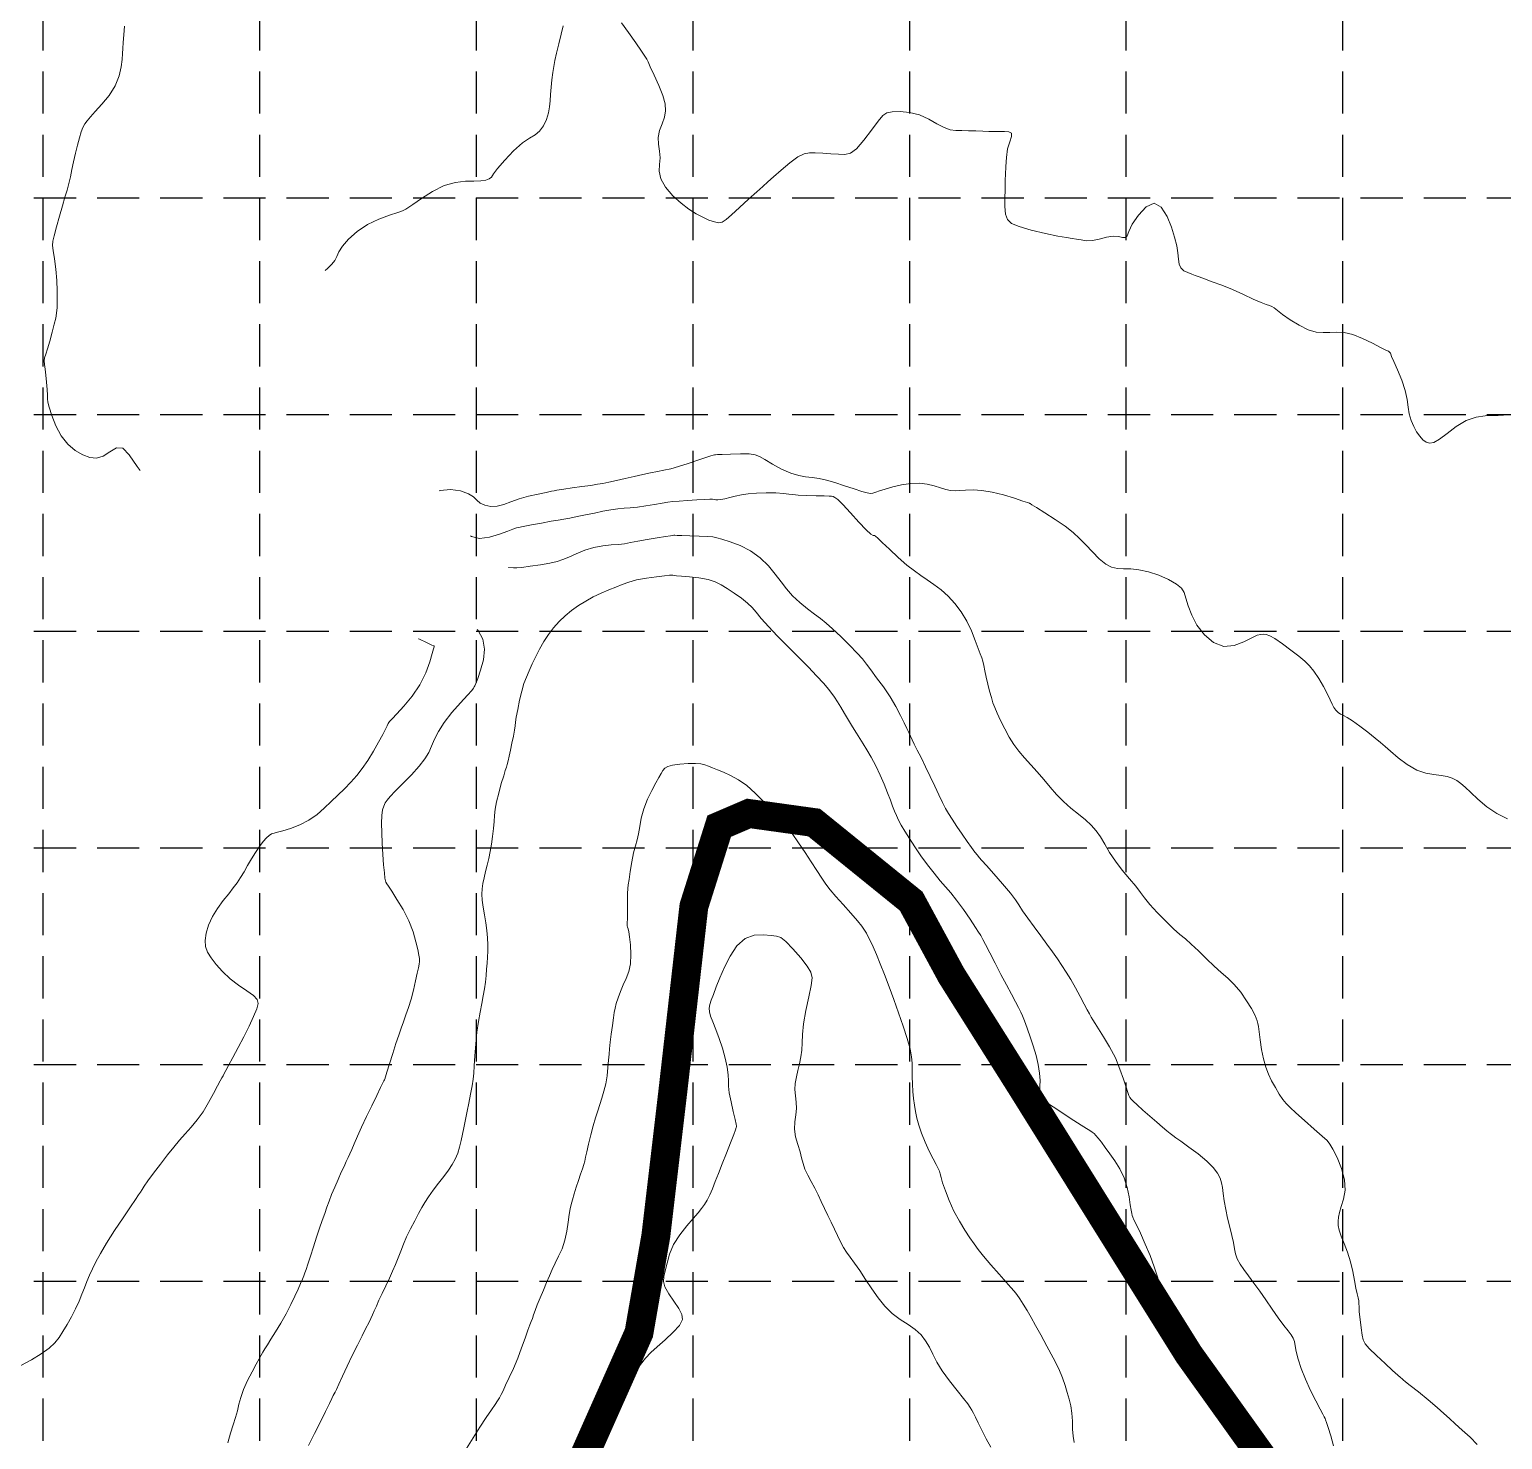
# Model space of a CAD drawing. Header units: inches. Extents: x 45655 to 51424, y 20024 to 23633.
# Drawn here: x 48714 to 49326, y 21763 to 22349 of the extents above; entities that cross this region are included whole.
import ezdxf

# ---------------------------------------------------------------- set-up
doc = ezdxf.new("R2010")
doc.units = ezdxf.units.IN
doc.header["$MEASUREMENT"] = 0
doc.linetypes.add('DASHED2', pattern=[0.375, 0.25, -0.125])
doc.linetypes.add('HIDDEN', pattern=[0.375, 0.25, -0.125])
doc.layers.add('100-Yr Floodplain', color=5, linetype='DASHED2', lineweight=60)
doc.layers.add('CTR', color=43, linetype='Continuous', lineweight=9)
doc.layers.add('FLOOD PLANE', color=120, linetype='Continuous')
doc.layers.add('GRID', color=254, linetype='HIDDEN')

msp = doc.modelspace()

# ---------------------------------------------------------------- linework, layer by layer
at = {"layer": '100-Yr Floodplain', "color": 4, "const_width": 12, "flags": 128}
msp.add_lwpolyline([(50192.23, 20539.76), (50189.91, 20570.65), (50172.63, 20620.53), (50129.08, 20742.96), (50097.28, 20814.46), (50035.67, 20859.14), (49982.02, 20892.91), (49912.46, 20934.61), (49867.74, 20960.43), (49827, 20994.19), (49736.58, 21034.91), (49695.84, 21061.72), (49672.99, 21088.53), (49650.69, 21126.09), (49618.9, 21170.77), (49570.21, 21255.18), (49529.47, 21322.71), (49504.63, 21370.37), (49451.96, 21421.01), (49404.27, 21468.68), (49385.39, 21497.48), (49374.46, 21526.27), (49355.58, 21543.16), (49326.76, 21558.05), (49314.84, 21570.96), (49302.45, 21598.68), (49297.33, 21617.24), (49283.87, 21633.89), (49260.17, 21702.39), (49252.48, 21718.4), (49195.32, 21798.2), (49166.49, 21844.3), (49126.13, 21908.97), (49096.66, 21955.7), (49080, 21986.43), (49039.64, 22019.09), (49012.51, 22022.86), (49000.22, 22017.59), (48989.69, 21984.27), (48980.92, 21907.1), (48973.9, 21847.47), (48966.88, 21807.14), (48931.78, 21728.21), (48907.21, 21663.32), (48894.93, 21580.89), (48854.56, 21494.96), (48826.48, 21442.34), (48770.32, 21394.99), (48701.88, 21342.37), (48654.49, 21303.79), (48496.55, 21258.19), (48351.66, 21204.72), (48241.1, 21146.84), (48167.39, 21083.7), (48076.13, 21011.8), (48041.03, 20983.74), (47986.63, 20953.92), (47965.57, 20952.17), (47919.94, 20959.18), (47814.65, 21024.08), (47714.61, 21090.72), (47630.37, 21164.38), (47588.26, 21224.01), (47547.89, 21292.41), (47530.34, 21301.18), (47488.22, 21292.41), (47461.9, 21283.64), (47428.56, 21278.38), (47373.93, 21285.2)], dxfattribs=at)
at = {"layer": 'CTR'}
for points, elevation in [([(48759.67, 22165.31), (48758.31, 22166.99), (48755.05, 22171.78), (48752.39, 22174.58), (48749.74, 22174.68), (48747.03, 22173.11), (48744.29, 22171.31), (48741.53, 22170.49), (48738.72, 22170.73), (48735.77, 22171.83), (48732.66, 22173.64), (48729.6, 22176.22), (48726.83, 22179.66), (48724.57, 22183.88), (48722.88, 22188.16), (48721.79, 22191.64), (48721.29, 22193.71), (48721.17, 22195.04), (48721.13, 22196.57), (48720.99, 22199.01), (48720.74, 22202), (48720.42, 22204.97), (48720.09, 22207.43), (48719.84, 22209.38), (48719.76, 22210.9), (48719.92, 22212.17), (48720.36, 22213.62), (48721.07, 22215.81), (48722.03, 22219.04), (48723.06, 22222.75), (48723.95, 22226.12), (48724.54, 22228.64), (48724.87, 22230.72), (48725.07, 22233.05), (48725.18, 22236.14), (48725.19, 22239.95), (48724.99, 22244.29), (48724.53, 22248.92), (48723.97, 22253.25), (48723.48, 22256.68), (48723.24, 22258.84), (48723.33, 22260.54), (48723.85, 22262.84), (48724.83, 22266.48), (48726.08, 22270.92), (48727.32, 22275.26), (48728.37, 22278.83), (48729.23, 22281.8), (48729.96, 22284.52), (48730.62, 22287.34), (48731.28, 22290.33), (48731.98, 22293.59), (48732.77, 22297.07), (48733.59, 22300.51), (48734.39, 22303.56), (48735.13, 22305.94), (48735.86, 22307.78), (48736.65, 22309.28), (48737.61, 22310.62), (48738.96, 22312.2), (48740.96, 22314.38), (48743.7, 22317.42), (48746.68, 22321.13), (48749.24, 22325.16), (48750.86, 22329.19), (48751.7, 22332.93), (48752.08, 22336.06), (48752.28, 22338.47), (48752.4, 22340.6), (48752.55, 22343.08), (48752.77, 22346.31), (48753.08, 22349.83)], 574), ([(48836.45, 22248.39), (48837.45, 22249.2), (48839.29, 22251), (48840.48, 22252.62), (48841.28, 22254.25), (48842.16, 22256.12), (48843.67, 22258.46), (48846.25, 22261.39), (48849.78, 22264.55), (48854.04, 22267.48), (48858.73, 22269.76), (48863.17, 22271.42), (48866.64, 22272.55), (48868.61, 22273.23), (48869.44, 22273.6), (48869.72, 22273.76), (48870.01, 22273.91), (48870.9, 22274.45), (48872.93, 22275.84), (48876.48, 22278.31), (48881.05, 22281.21), (48885.95, 22283.65), (48890.59, 22284.99), (48894.76, 22285.46), (48898.31, 22285.57), (48901.15, 22285.69), (48903.27, 22285.95), (48904.69, 22286.41), (48905.55, 22287.16), (48906.47, 22288.51), (48908.16, 22290.82), (48911.12, 22294.26), (48914.8, 22298.09), (48918.43, 22301.36), (48921.39, 22303.41), (48923.7, 22304.76), (48925.58, 22306.23), (48927.17, 22308.43), (48928.42, 22311.14), (48929.3, 22313.9), (48929.75, 22316.42), (48929.94, 22318.84), (48930.09, 22321.47), (48930.33, 22324.49), (48930.68, 22327.65), (48931.08, 22330.61), (48931.48, 22333.16), (48931.97, 22335.69), (48932.66, 22338.73), (48933.59, 22342.58), (48934.6, 22346.61), (48935.45, 22349.96)], 572), ([(48959.61, 22351.25), (48962.53, 22347.23), (48965.52, 22342.98), (48967.96, 22339.49), (48969.35, 22337.44), (48969.94, 22336.56), (48970.11, 22336.24), (48970.24, 22335.94), (48970.64, 22335.06), (48971.59, 22333.05), (48973.23, 22329.56), (48975.16, 22325.25), (48976.79, 22321.02), (48977.72, 22317.57), (48977.9, 22314.74), (48977.43, 22312.11), (48976.48, 22309.38), (48975.45, 22306.55), (48974.84, 22303.68), (48974.95, 22300.81), (48975.41, 22297.98), (48975.69, 22295.2), (48975.46, 22292.46), (48975.27, 22289.6), (48975.92, 22286.47), (48977.95, 22282.98), (48980.98, 22279.47), (48984.37, 22276.31), (48987.61, 22273.83), (48990.61, 22271.96), (48993.4, 22270.51), (48995.95, 22269.34), (48998.2, 22268.55), (49000.05, 22268.22), (49001.51, 22268.52), (49003.07, 22269.58), (49005.33, 22271.59), (49008.65, 22274.59), (49012.45, 22278), (49015.89, 22281.08), (49018.37, 22283.34), (49020.42, 22285.2), (49022.78, 22287.34), (49025.97, 22290.14), (49029.57, 22293.12), (49032.9, 22295.55), (49035.48, 22296.87), (49037.71, 22297.31), (49040.15, 22297.28), (49043.22, 22297.11), (49046.59, 22296.9), (49049.74, 22296.68), (49052.36, 22296.58), (49054.73, 22297.13), (49057.29, 22298.98), (49060.35, 22302.47), (49063.5, 22306.68), (49066.24, 22310.44), (49068.2, 22312.8), (49069.92, 22313.95), (49072.14, 22314.36), (49075.38, 22314.41), (49079.33, 22314.01), (49083.44, 22312.99), (49087.27, 22311.29), (49090.68, 22309.34), (49093.64, 22307.73), (49096.16, 22306.85), (49098.51, 22306.54), (49101, 22306.5), (49103.85, 22306.45), (49106.87, 22306.39), (49109.75, 22306.29), (49112.27, 22306.19), (49114.52, 22306.1), (49116.68, 22306.11), (49118.82, 22306.16), (49120.63, 22306.04), (49121.64, 22305.4), (49121.62, 22304.02), (49120.91, 22301.84), (49120.07, 22298.89), (49119.53, 22295.28), (49119.28, 22291.55), (49119.17, 22288.32), (49119.1, 22286.02), (49119.04, 22284.1), (49118.98, 22281.8), (49118.92, 22278.59), (49118.95, 22275), (49119.23, 22271.79), (49119.94, 22269.54), (49121.61, 22267.96), (49124.85, 22266.63), (49129.9, 22265.2), (49135.74, 22263.8), (49140.96, 22262.7), (49144.57, 22262.07), (49146.92, 22261.74), (49148.72, 22261.47), (49150.6, 22261.08), (49152.75, 22260.79), (49155.26, 22260.86), (49158.14, 22261.44), (49161.14, 22262.18), (49163.9, 22262.62), (49166.16, 22262.46), (49167.84, 22262.08), (49168.98, 22262.04), (49169.67, 22262.84), (49170.43, 22264.65), (49171.87, 22267.58), (49174.41, 22271.43), (49177.63, 22274.89), (49180.97, 22276.34), (49183.9, 22274.69), (49186.32, 22270.88), (49188.16, 22266.33), (49189.46, 22262.19), (49190.3, 22258.67), (49190.76, 22255.68), (49191.02, 22253.14), (49191.34, 22251.07), (49192.03, 22249.46), (49193.32, 22248.31), (49194.95, 22247.5), (49196.6, 22246.89), (49198.04, 22246.34), (49199.64, 22245.73), (49201.87, 22244.9), (49205.11, 22243.73), (49209.11, 22242.25), (49213.54, 22240.46)], 572), ([(49213.54, 22240.46), (49218.01, 22238.47), (49222.1, 22236.56), (49225.37, 22235.07), (49227.54, 22234.26), (49228.88, 22233.87), (49229.82, 22233.51), (49230.78, 22232.89), (49232.13, 22231.82), (49234.27, 22230.18), (49237.42, 22227.96), (49241.16, 22225.65), (49244.93, 22223.8), (49248.26, 22222.83), (49251.22, 22222.58), (49254, 22222.69), (49256.81, 22222.85), (49259.87, 22222.7), (49263.43, 22221.88), (49267.57, 22220.22), (49271.69, 22218.19), (49275.02, 22216.45), (49276.99, 22215.46), (49277.92, 22215.05), (49278.33, 22214.87), (49278.63, 22214.65), (49278.91, 22214.37), (49279.1, 22214.05), (49279.26, 22213.63), (49279.61, 22212.68), (49280.47, 22210.62), (49282, 22207.16), (49283.79, 22202.87), (49285.3, 22198.55), (49286.12, 22194.84), (49286.55, 22191.69), (49286.97, 22188.85), (49287.73, 22186.14), (49288.78, 22183.61), (49290, 22181.38), (49291.28, 22179.54), (49292.59, 22178.12), (49293.93, 22177.16), (49295.34, 22176.72), (49297.09, 22177.02), (49299.46, 22178.34), (49302.68, 22180.75), (49306.5, 22183.6), (49310.61, 22186.05), (49314.68, 22187.46), (49318.42, 22188.03), (49321.53, 22188.15), (49323.9, 22188.17), (49326.03, 22188.28)], 572), ([(49275.01, 22052.29), (49272.8, 22054.14), (49269.79, 22056.57), (49266.43, 22059.19), (49263.38, 22061.4), (49261.16, 22062.78), (49259.62, 22063.55), (49258.43, 22064.13), (49257.36, 22064.85), (49256.38, 22065.78), (49255.56, 22066.91), (49254.88, 22068.26), (49254.13, 22070.04), (49252.99, 22072.45), (49251.32, 22075.55), (49249.32, 22078.91), (49247.3, 22081.94), (49245.45, 22084.22), (49243.49, 22086.13), (49241.01, 22088.17), (49237.76, 22090.71), (49234.25, 22093.34), (49231.15, 22095.48), (49228.96, 22096.69), (49227.51, 22097.17), (49226.41, 22097.28), (49225.3, 22097.23), (49223.81, 22096.86), (49221.53, 22095.85), (49218.24, 22094.14), (49214.21, 22092.57), (49209.88, 22092.22), (49205.64, 22093.88), (49201.82, 22097.1), (49198.72, 22101.11), (49196.53, 22105.25), (49195.1, 22109.09), (49194.16, 22112.29), (49193.39, 22114.64), (49192.29, 22116.45), (49190.27, 22118.14), (49186.97, 22120.01), (49182.85, 22121.84), (49178.55, 22123.29), (49174.64, 22124.11), (49171.2, 22124.43), (49168.22, 22124.51), (49165.65, 22124.62), (49163.27, 22125.12), (49160.82, 22126.39), (49158.13, 22128.65), (49155.3, 22131.53), (49152.55, 22134.48), (49149.97, 22137.11), (49147.24, 22139.57), (49143.91, 22142.14), (49139.76, 22145), (49135.49, 22147.75), (49132.05, 22149.91), (49130.13, 22151.11), (49129.38, 22151.56), (49129.24, 22151.65), (49129.08, 22151.71), (49128.34, 22151.98), (49126.4, 22152.64), (49122.91, 22153.8), (49118.41, 22155.17), (49113.68, 22156.34), (49109.38, 22157.02), (49105.68, 22157.27), (49102.62, 22157.22), (49100.21, 22157.02), (49098.22, 22156.86), (49096.35, 22156.95), (49094.36, 22157.44), (49092.13, 22158.18), (49089.59, 22158.97), (49086.66, 22159.63), (49083.38, 22160), (49079.79, 22159.94), (49075.98, 22159.37), (49072.31, 22158.49), (49069.18, 22157.58), (49066.88, 22156.83), (49065.26, 22156.3), (49064.08, 22155.96), (49063.04, 22155.83), (49061.69, 22155.99), (49059.53, 22156.59), (49056.25, 22157.67), (49052.31, 22159), (49048.32, 22160.29), (49044.79, 22161.29), (49041.7, 22162), (49038.88, 22162.45), (49036.14, 22162.74), (49033.26, 22163.2), (49029.98, 22164.18), (49026.17, 22165.91), (49022.35, 22168.01), (49019.15, 22169.91), (49016.97, 22171.18), (49015.11, 22171.89), (49012.66, 22172.18), (49009.01, 22172.23), (49004.93, 22172.14), (49001.48, 22172.02), (48999.5, 22171.94), (48998.63, 22171.9), (48998.25, 22171.85), (48997.77, 22171.74), (48996.72, 22171.42), (48994.65, 22170.72), (48991.31, 22169.56), (48987.28, 22168.19), (48983.34, 22166.94), (48980.07, 22166.05), (48977.27, 22165.42), (48974.58, 22164.9), (48971.67, 22164.3), (48968.47, 22163.61), (48964.95, 22162.84), (48961.18, 22161.99), (48957.49, 22161.17), (48954.32, 22160.48), (48951.91, 22159.98), (48949.69, 22159.59), (48946.93, 22159.16), (48943.16, 22158.63), (48939.09, 22158.06), (48935.7, 22157.58), (48933.72, 22157.3), (48932.79, 22157.15), (48932.31, 22157.07), (48931.7, 22156.93), (48930.51, 22156.69), (48928.37, 22156.25), (48925.03, 22155.56), (48921.04, 22154.62), (48917.07, 22153.51), (48913.67, 22152.31), (48910.73, 22151.24), (48908, 22150.55), (48905.3, 22150.44), (48902.81, 22150.88), (48900.83, 22151.77), (48899.46, 22152.99), (48898.11, 22154.36), (48896.02, 22155.7), (48892.66, 22156.82), (48888.52, 22157.37), (48884.33, 22157.02), (48883.83, 22156.83)], 572), ([(49103.07, 22102.79), (49100.75, 22106.61), (49098.15, 22110.04), (49095.33, 22113.07), (49092.4, 22115.69), (49089.46, 22117.96), (49086.65, 22119.93), (49084.02, 22121.71), (49081.32, 22123.64), (49078.24, 22126.07), (49074.62, 22129.24), (49070.98, 22132.61), (49067.99, 22135.43), (49066.15, 22137.18), (49065.2, 22138.02), (49064.7, 22138.28), (49064.18, 22138.39), (49063.2, 22138.94), (49061.31, 22140.65), (49058.27, 22143.88), (49054.74, 22147.8), (49051.57, 22151.22), (49049.45, 22153.26), (49048.22, 22154.17), (49047.51, 22154.47), (49046.93, 22154.63), (49045.91, 22154.72), (49043.86, 22154.79), (49040.48, 22154.85), (49036.54, 22154.93), (49033.09, 22155.07), (49030.84, 22155.3), (49029.14, 22155.56), (49026.99, 22155.8), (49023.68, 22155.98), (49019.67, 22156.05), (49015.68, 22155.96), (49012.27, 22155.68), (49009.42, 22155.25), (49006.91, 22154.7), (49004.6, 22154.12), (49002.56, 22153.6), (49000.88, 22153.25), (48999.64, 22153.13), (48998.76, 22153.19), (48998.08, 22153.3), (48997.39, 22153.36), (48996.26, 22153.36), (48994.19, 22153.28), (48990.9, 22153.1), (48987.05, 22152.88), (48983.55, 22152.64), (48981, 22152.4), (48978.91, 22152.12), (48976.54, 22151.73), (48973.36, 22151.18), (48969.72, 22150.6), (48966.22, 22150.11), (48963.28, 22149.83), (48960.7, 22149.64), (48958.07, 22149.39), (48955.13, 22148.97), (48951.85, 22148.38), (48948.34, 22147.67), (48944.71, 22146.91), (48941.22, 22146.16), (48938.18, 22145.55), (48935.72, 22145.1), (48933.34, 22144.71), (48930.38, 22144.21), (48926.45, 22143.51), (48922.27, 22142.72), (48918.82, 22142.06), (48916.82, 22141.67), (48915.94, 22141.5), (48915.63, 22141.4), (48915.3, 22141.27), (48914.41, 22140.9), (48912.41, 22140.11), (48908.99, 22138.85), (48904.78, 22137.63), (48900.65, 22137.13), (48897.29, 22137.86), (48896.82, 22138.16)], 574), ([(49105.02, 22008.76), (49103.23, 22011.26), (49101.13, 22014.29), (49098.94, 22017.5), (49096.98, 22020.43), (49095.46, 22022.79), (49094.21, 22024.93), (49092.94, 22027.39), (49091.46, 22030.55), (49089.75, 22034.26), (49087.88, 22038.27), (49085.94, 22042.3), (49084.08, 22046.05), (49082.48, 22049.22), (49081.29, 22051.62), (49080.39, 22053.43), (49079.67, 22054.94), (49078.97, 22056.43), (49078.14, 22058.21), (49077.04, 22060.53), (49075.52, 22063.61), (49073.58, 22067.28), (49071.19, 22071.3), (49068.43, 22075.42), (49065.64, 22079.27), (49063.22, 22082.51), (49061.4, 22084.93), (49059.73, 22087.03), (49057.53, 22089.48), (49054.38, 22092.73), (49050.74, 22096.31), (49047.32, 22099.55), (49044.6, 22101.95), (49042.28, 22103.82), (49039.81, 22105.67), (49036.86, 22107.92), (49033.67, 22110.51), (49030.7, 22113.3), (49028.21, 22116.14), (49025.95, 22119.11), (49023.54, 22122.28), (49020.64, 22125.67), (49017.2, 22129.02), (49013.24, 22131.93), (49008.91, 22134.16), (49004.72, 22135.73), (49001.37, 22136.77), (48999.2, 22137.38), (48997.52, 22137.73), (48995.32, 22137.91), (48991.93, 22138.07), (48988.05, 22138.21), (48984.72, 22138.31), (48982.71, 22138.37), (48981.76, 22138.41), (48981.34, 22138.41), (48980.9, 22138.38), (48979.92, 22138.24), (48977.87, 22137.91), (48974.46, 22137.34), (48970.35, 22136.63), (48966.44, 22135.92), (48963.38, 22135.35), (48960.87, 22134.91), (48958.32, 22134.6), (48955.29, 22134.38), (48951.84, 22134.04), (48948.14, 22133.37), (48944.38, 22132.2), (48940.82, 22130.77), (48937.75, 22129.38), (48935.27, 22128.3), (48932.88, 22127.48), (48929.89, 22126.78), (48925.9, 22126.11), (48921.65, 22125.53), (48918.16, 22125.09), (48916.12, 22124.86), (48914.73, 22124.83), (48912.87, 22125.04), (48912.62, 22125.07)], 576), ([(49218.02, 21762.71), (49216.23, 21765.73), (49214.41, 21769.09), (49212.64, 21772.66), (49210.96, 21776.27), (49209.48, 21779.71), (49208.35, 21782.76), (49207.6, 21785.27), (49207.03, 21787.42), (49206.34, 21789.49), (49205.27, 21791.72), (49203.86, 21794.15), (49202.2, 21796.82), (49200.33, 21799.75), (49198.2, 21803.01), (49195.74, 21806.67), (49192.96, 21810.69), (49190.2, 21814.59), (49187.95, 21817.83), (49186.5, 21820), (49185.69, 21821.35), (49185.17, 21822.33), (49184.68, 21823.36), (49184.09, 21824.81), (49183.33, 21827.06), (49182.3, 21830.36), (49180.97, 21834.51), (49179.29, 21839.19), (49177.27, 21844.03), (49175.23, 21848.47), (49173.56, 21851.94), (49172.55, 21854.04), (49172.06, 21855.15), (49171.82, 21855.86), (49171.62, 21856.72), (49171.36, 21858.09), (49171.02, 21860.32), (49170.5, 21863.58), (49169.69, 21867.5), (49168.44, 21871.52), (49166.7, 21875.23), (49164.64, 21878.54), (49162.53, 21881.5), (49160.62, 21884.13), (49159, 21886.34), (49157.7, 21888.03), (49156.75, 21889.16), (49156, 21889.89), (49155.23, 21890.46), (49154.27, 21891.11), (49152.83, 21892.03), (49150.63, 21893.42), (49147.54, 21895.39), (49143.96, 21897.69), (49140.45, 21899.98), (49137.49, 21902.04), (49135.27, 21903.88), (49133.92, 21905.66), (49133.44, 21907.48), (49133.5, 21909.53), (49133.61, 21912.01), (49133.37, 21915.04), (49132.78, 21918.55), (49131.85, 21922.37), (49130.67, 21926.35), (49129.42, 21930.13), (49128.3, 21933.33), (49127.45, 21935.68), (49126.8, 21937.4), (49126.2, 21938.87), (49125.52, 21940.39), (49124.61, 21942.24), (49123.36, 21944.66), (49121.67, 21947.82), (49119.61, 21951.67), (49117.3, 21956.01), (49114.87, 21960.65), (49112.61, 21965.01), (49110.82, 21968.46), (49109.72, 21970.56), (49109.15, 21971.61), (49108.87, 21972.12), (49108.6, 21972.58), (49108, 21973.54), (49106.68, 21975.55), (49104.44, 21978.91), (49101.66, 21982.97), (49098.86, 21986.83), (49096.45, 21989.85), (49094.27, 21992.37), (49092.02, 21994.95), (49089.48, 21998.05), (49086.76, 22001.56), (49084.04, 22005.29), (49081.49, 22008.99), (49079.22, 22012.47), (49077.32, 22015.53), (49075.86, 22018.06), (49074.75, 22020.15), (49073.86, 22022.02), (49073.09, 22023.85), (49072.29, 22025.89), (49071.35, 22028.36), (49070.15, 22031.44), (49068.72, 22034.99), (49067.06, 22038.78), (49065.23, 22042.6), (49063.37, 22046.19), (49061.62, 22049.3), (49060.1, 22051.79), (49058.7, 22053.96), (49057.25, 22056.2), (49055.65, 22058.8), (49053.95, 22061.64), (49052.27, 22064.44), (49050.73, 22067), (49049.34, 22069.25), (49048.13, 22071.15), (49047.03, 22072.75), (49045.67, 22074.47), (49043.63, 22076.81), (49040.66, 22080.05), (49037.28, 22083.65), (49034.2, 22086.83), (49031.92, 22089.09), (49029.93, 22090.97), (49027.57, 22093.3), (49024.34, 22096.61), (49020.8, 22100.41), (49017.69, 22103.9), (49015.54, 22106.49), (49013.89, 22108.46), (49012.02, 22110.27), (49009.43, 22112.27), (49006.41, 22114.36), (49003.48, 22116.3), (49000.98, 22117.89), (48998.53, 22119.14), (48995.58, 22120.08), (48991.8, 22120.73), (48987.82, 22121.16), (48984.49, 22121.43), (48982.47, 22121.61), (48981.47, 22121.72), (48980.99, 22121.79), (48980.54, 22121.83), (48979.57, 22121.79), (48977.54, 22121.6), (48974.12, 22121.21), (48969.95, 22120.62), (48965.92, 22119.87), (48962.67, 22119), (48959.96, 22118.02), (48957.3, 22116.91), (48954.35, 22115.69), (48951.16, 22114.33), (48947.91, 22112.82), (48944.76, 22111.11), (48941.75, 22109.25), (48938.9, 22107.2), (48936.23, 22104.98), (48933.73, 22102.58), (48931.43, 22099.99), (48929.31, 22097.19), (48927.36, 22094.24), (48925.59, 22091.18), (48923.97, 22088.06), (48922.52, 22085.01), (48921.23, 22082.15), (48920.1, 22079.52), (48919.09, 22076.84), (48918.15, 22073.7), (48917.26, 22069.92), (48916.48, 22066.06), (48915.92, 22062.83), (48915.61, 22060.73), (48915.42, 22059.22), (48915.16, 22057.52), (48914.71, 22055.04), (48914.12, 22052.07), (48913.5, 22049.16), (48912.97, 22046.68), (48912.52, 22044.72), (48912.14, 22043.22), (48911.79, 22042.05), (48911.34, 22040.7), (48910.67, 22038.56), (48909.68, 22035.27), (48908.59, 22031.36), (48907.68, 22027.63), (48907.13, 22024.63), (48906.86, 22022.09), (48906.67, 22019.53), (48906.38, 22016.56), (48906.02, 22013.34), (48905.56, 22010.11), (48905.06, 22007.07), (48904.49, 22004.21), (48903.85, 22001.45), (48903.17, 21998.75), (48902.52, 21996.14), (48901.99, 21993.74), (48901.66, 21991.54), (48901.58, 21989.34), (48901.76, 21986.89), (48902.19, 21983.99), (48902.75, 21980.77), (48903.31, 21977.45), (48903.73, 21974.21), (48903.99, 21971.14), (48904.1, 21968.27), (48904.06, 21965.63), (48903.93, 21963.12), (48903.76, 21960.65), (48903.59, 21958.14), (48903.39, 21955.53), (48903.12, 21952.84), (48902.72, 21950.03), (48902.2, 21947.07), (48901.58, 21943.88), (48900.9, 21940.4), (48900.2, 21936.5), (48899.57, 21932.08), (48899.08, 21927.14), (48898.71, 21922.24), (48898.42, 21918.04), (48898.2, 21914.99), (48897.94, 21912.51), (48897.52, 21909.78), (48896.88, 21906.26), (48896.15, 21902.48), (48895.51, 21899.27), (48895.09, 21897.19), (48894.8, 21895.77), (48894.52, 21894.31), (48894.11, 21892.25), (48893.61, 21889.71), (48893.02, 21886.98), (48892.37, 21884.29), (48891.57, 21881.72), (48890.57, 21879.29), (48889.28, 21876.99), (48887.71, 21874.66), (48885.8, 21872.13), (48883.61, 21869.28), (48881.39, 21866.36), (48879.43, 21863.63), (48877.92, 21861.32), (48876.65, 21859.14), (48875.32, 21856.69), (48873.69, 21853.7), (48871.95, 21850.38), (48870.33, 21847.03), (48869.01, 21843.94), (48867.91, 21841.05), (48866.86, 21838.3), (48865.75, 21835.57), (48864.52, 21832.78), (48863.16, 21829.83), (48861.68, 21826.66), (48860.2, 21823.51), (48858.86, 21820.64), (48857.77, 21818.26), (48856.88, 21816.3), (48856.13, 21814.64), (48855.43, 21813.08), (48854.59, 21811.32), (48853.43, 21809.01), (48851.81, 21805.87), (48849.86, 21802.04), (48847.73, 21797.75), (48845.61, 21793.26), (48843.69, 21789.09), (48842.17, 21785.75), (48841.17, 21783.66), (48840.58, 21782.49), (48840.19, 21781.78), (48839.84, 21781.07), (48839.26, 21779.89), (48838.24, 21777.79), (48836.63, 21774.45), (48834.52, 21770.14), (48832.07, 21765.28), (48829.51, 21760.31)], 578), ([(49315.19, 21760.82), (49312.18, 21763.75), (49308.92, 21766.71), (49305.96, 21769.38), (49303.6, 21771.59), (49301.37, 21773.68), (49298.57, 21776.16), (49294.79, 21779.31), (49290.72, 21782.6), (49287.36, 21785.28), (49285.38, 21786.85), (49284.47, 21787.59), (49283.98, 21788), (49283.35, 21788.54), (49282.15, 21789.6), (49280.04, 21791.53), (49276.87, 21794.45), (49273.32, 21797.78), (49270.34, 21800.69), (49268.59, 21802.62), (49267.78, 21804.17), (49267.37, 21806.17), (49266.93, 21809.2), (49266.51, 21812.7), (49266.19, 21815.83), (49266.07, 21817.97), (49266.04, 21819.37), (49265.96, 21820.47), (49265.69, 21821.68), (49265.28, 21823.31), (49264.77, 21825.63), (49264.2, 21828.83), (49263.47, 21832.62), (49262.5, 21836.65), (49261.23, 21840.59), (49259.88, 21844.2), (49258.68, 21847.3), (49257.88, 21849.76), (49257.46, 21851.74), (49257.37, 21853.49), (49257.54, 21855.21), (49257.99, 21857.17), (49258.7, 21859.59), (49259.6, 21862.66), (49260.25, 21866.38), (49260.09, 21870.68), (49258.83, 21875.41), (49256.95, 21879.92), (49255.18, 21883.45), (49253.98, 21885.55), (49252.77, 21886.98), (49250.77, 21888.81), (49247.42, 21891.79), (49243.46, 21895.34), (49239.88, 21898.55), (49237.41, 21900.78), (49235.78, 21902.42), (49234.43, 21904.11), (49232.92, 21906.34), (49231.31, 21909), (49229.76, 21911.8), (49228.42, 21914.57), (49227.29, 21917.5), (49226.36, 21920.89), (49225.61, 21924.85), (49225.04, 21928.86), (49224.61, 21932.19), (49224.32, 21934.35), (49224.07, 21935.67), (49223.79, 21936.68), (49223.39, 21937.87), (49222.66, 21939.54), (49221.36, 21941.9), (49219.38, 21945.06), (49216.91, 21948.58), (49214.24, 21951.86), (49211.58, 21954.52), (49208.85, 21956.87), (49205.89, 21959.42), (49202.63, 21962.51), (49199.33, 21965.77), (49196.36, 21968.63), (49193.92, 21970.75), (49191.65, 21972.61), (49189.03, 21974.9), (49185.73, 21978.1), (49182.22, 21981.73), (49179.15, 21985.11), (49176.96, 21987.79), (49175.21, 21990.1), (49173.27, 21992.61), (49170.68, 21995.76), (49167.72, 21999.35), (49164.86, 22003.1), (49162.45, 22006.72), (49160.43, 22010.09), (49158.61, 22013.1), (49156.8, 22015.69), (49154.81, 22018.02), (49152.42, 22020.27), (49149.52, 22022.62), (49146.35, 22025.12), (49143.22, 22027.82), (49140.38, 22030.76), (49137.74, 22033.84), (49135.12, 22036.99), (49132.39, 22040.09), (49129.66, 22043.1), (49127.08, 22045.99), (49124.78, 22048.75), (49122.69, 22051.55), (49120.73, 22054.61), (49118.86, 22058.01), (49117.15, 22061.44), (49115.76, 22064.48), (49114.74, 22066.84), (49113.98, 22068.87), (49113.32, 22071.04), (49112.59, 22073.69), (49111.85, 22076.63), (49111.19, 22079.52), (49110.64, 22082.1), (49110.19, 22084.29), (49109.77, 22086.08), (49109.29, 22087.55), (49108.68, 22089.16), (49107.82, 22091.42), (49106.6, 22094.71), (49105.02, 22098.67), (49103.07, 22102.79)], 574), ([(48899.63, 22099.26), (48900.06, 22098.84), (48901.97, 22095.26), (48902.7, 22091.12), (48902.23, 22086.62), (48901.07, 22082.34), (48899.86, 22078.95), (48899.09, 22076.91), (48898.69, 22075.91), (48898.47, 22075.43), (48898.17, 22074.95), (48897.37, 22073.97), (48895.62, 22072.03), (48892.68, 22068.79), (48889.16, 22064.78), (48885.91, 22060.64), (48883.55, 22056.95), (48881.93, 22053.73), (48880.71, 22050.87), (48879.5, 22048.22), (48877.93, 22045.52), (48875.62, 22042.47), (48872.34, 22038.91), (48868.72, 22035.29), (48865.55, 22032.16), (48863.45, 22029.95), (48862.23, 22028.43), (48861.45, 22027.22), (48860.81, 22025.95), (48860.3, 22024.32), (48859.98, 22022), (48859.88, 22018.81), (48859.97, 22014.89), (48860.19, 22010.48), (48860.48, 22005.87), (48860.8, 22001.57), (48861.09, 21998.17), (48861.33, 21996.06), (48861.55, 21994.95), (48861.77, 21994.32), (48862.11, 21993.7), (48862.8, 21992.61), (48864.15, 21990.54), (48866.3, 21987.19), (48868.85, 21982.92), (48871.23, 21978.25), (48873, 21973.69), (48874.2, 21969.61), (48874.98, 21966.32), (48875.47, 21964.06), (48875.7, 21962.56), (48875.72, 21961.42), (48875.56, 21960.26), (48875.22, 21958.73), (48874.72, 21956.47), (48874.04, 21953.29), (48873.21, 21949.53), (48872.24, 21945.73), (48871.18, 21942.28), (48870.07, 21939.19), (48869.01, 21936.37), (48868.04, 21933.67), (48867.06, 21930.76), (48865.92, 21927.29), (48864.58, 21923.1), (48863.22, 21918.85), (48862.14, 21915.43), (48861.5, 21913.44), (48861.22, 21912.57), (48861.09, 21912.23), (48860.93, 21911.86), (48860.5, 21910.95), (48859.54, 21908.99), (48857.91, 21905.69), (48855.82, 21901.47), (48853.64, 21896.93), (48851.64, 21892.63), (48849.93, 21888.81), (48848.55, 21885.69), (48847.54, 21883.34), (48846.76, 21881.55), (48846.05, 21879.96), (48845.26, 21878.26), (48844.32, 21876.27), (48843.18, 21873.82), (48841.86, 21870.86), (48840.46, 21867.66), (48839.17, 21864.57), (48838.11, 21861.86), (48837.21, 21859.35), (48836.31, 21856.76), (48835.29, 21853.84), (48834.15, 21850.55), (48832.92, 21846.85), (48831.62, 21842.83), (48830.38, 21838.93), (48829.35, 21835.69), (48828.62, 21833.48), (48828.09, 21832.01), (48827.62, 21830.78), (48827.06, 21829.39), (48826.31, 21827.62), (48825.3, 21825.3), (48823.94, 21822.35), (48822.27, 21818.88), (48820.27, 21815.09), (48818.05, 21811.21), (48815.84, 21807.55), (48813.92, 21804.45), (48812.47, 21802.14), (48811.44, 21800.47), (48810.65, 21799.16), (48809.95, 21797.91), (48809.11, 21796.37), (48807.89, 21794.14), (48806.14, 21790.98), (48804.21, 21787.27), (48802.53, 21783.59), (48801.41, 21780.34), (48800.66, 21777.46), (48800.02, 21774.71), (48799.2, 21771.92), (48798.22, 21768.89), (48797.14, 21765.42), (48796.03, 21761.48)], 576), ([(48875.33, 22095.47), (48875.42, 22095.42), (48878.9, 22093.76), (48880.83, 22092.84), (48881.56, 22092.49), (48881.7, 22092.43), (48881.73, 22092.4), (48881.76, 22092.36), (48881.77, 22092.29), (48881.73, 22092.08), (48881.51, 22091.27), (48880.97, 22089.31), (48879.96, 22085.83), (48878.32, 22081.29), (48875.89, 22076.35), (48872.67, 22071.61), (48869.21, 22067.47), (48866.26, 22064.28), (48864.35, 22062.24), (48863.28, 22061.02), (48862.68, 22060.18), (48862.19, 22059.26), (48861.53, 22057.9), (48860.43, 22055.7), (48858.71, 22052.5), (48856.55, 22048.7), (48854.21, 22044.88), (48851.92, 22041.53), (48849.6, 22038.57), (48847.17, 22035.83), (48844.53, 22033.16), (48841.75, 22030.49), (48838.92, 22027.78), (48836.09, 22025.04), (48833.11, 22022.39), (48829.75, 22020.02), (48825.94, 22018.08), (48822.13, 22016.6), (48818.91, 22015.61), (48816.7, 22015.05), (48815.27, 22014.73), (48814.21, 22014.36), (48813.19, 22013.73), (48812.05, 22012.71), (48810.74, 22011.18), (48809.22, 22009.11), (48807.56, 22006.63), (48805.88, 22003.96), (48804.28, 22001.26), (48802.78, 21998.66), (48801.32, 21996.26), (48799.88, 21994.09), (48798.3, 21991.94), (48796.43, 21989.55), (48794.17, 21986.69), (48791.79, 21983.46), (48789.64, 21980), (48788.02, 21976.47), (48786.98, 21973.1), (48786.58, 21970.09), (48786.8, 21967.58), (48787.65, 21965.31), (48789.12, 21962.92), (48791.18, 21960.16), (48793.82, 21957.18), (48796.99, 21954.24), (48800.55, 21951.56), (48804.01, 21949.22), (48806.74, 21947.26), (48808.26, 21945.64), (48808.64, 21943.95), (48808.07, 21941.68), (48806.78, 21938.47), (48804.93, 21934.5), (48802.73, 21930.1), (48800.39, 21925.63), (48798.18, 21921.51), (48796.39, 21918.24), (48795.23, 21916.09), (48794.55, 21914.81), (48794.09, 21913.95), (48793.6, 21913.08), (48792.89, 21911.81), (48791.77, 21909.72), (48790.14, 21906.57), (48788.07, 21902.8), (48785.74, 21898.98), (48783.28, 21895.59), (48780.79, 21892.6), (48778.36, 21889.83), (48776.03, 21887.14), (48773.66, 21884.29), (48771.05, 21881.02), (48768.11, 21877.23), (48765.22, 21873.42), (48762.85, 21870.21), (48761.33, 21868.05), (48760.44, 21866.66), (48759.78, 21865.6), (48759, 21864.4), (48757.73, 21862.53), (48755.63, 21859.47), (48752.53, 21854.93), (48748.96, 21849.61), (48745.63, 21844.43), (48743.08, 21840.13), (48741.22, 21836.64), (48739.8, 21833.68), (48738.58, 21831.02), (48737.49, 21828.47), (48736.45, 21825.88), (48735.4, 21823.16), (48734.23, 21820.24), (48732.81, 21817.12), (48731.11, 21813.83), (48729.27, 21810.59), (48727.51, 21807.64), (48725.92, 21805.17), (48724.17, 21802.96), (48721.82, 21800.76), (48718.54, 21798.35), (48714.51, 21795.87), (48710.07, 21793.52)], 574), ([(49327.77, 22020.6), (49323.34, 22022.8), (49319.18, 22025.66), (49315.5, 22028.74), (49312.48, 22031.58), (49310.18, 22033.77), (49308.35, 22035.38), (49306.66, 22036.59), (49304.82, 22037.54), (49302.68, 22038.24), (49300.16, 22038.7), (49297.19, 22039), (49293.8, 22039.54), (49290.06, 22040.83), (49286.11, 22043.16), (49282.33, 22046.02), (49279.17, 22048.69), (49276.9, 22050.65), (49275.01, 22052.29)], 572), ([(49147.72, 21761.65), (49147.28, 21764.15), (49147.06, 21767.16), (49146.95, 21770.44), (49146.73, 21773.72), (49146.27, 21776.75), (49145.62, 21779.6), (49144.86, 21782.37), (49144.01, 21785.21), (49142.9, 21788.38), (49141.27, 21792.18), (49139, 21796.75), (49136.4, 21801.64), (49133.84, 21806.3), (49131.65, 21810.25), (49129.78, 21813.56), (49128.12, 21816.43), (49126.54, 21818.99), (49125.1, 21821.22), (49123.85, 21823.03), (49122.76, 21824.44), (49121.44, 21825.96), (49119.44, 21828.21), (49116.48, 21831.56), (49113.1, 21835.43), (49110.03, 21839.03), (49107.8, 21841.76), (49106.09, 21844.06), (49104.4, 21846.54), (49102.32, 21849.72), (49100.03, 21853.52), (49097.77, 21857.73), (49095.79, 21862.09), (49094.19, 21866.16), (49093.06, 21869.47), (49092.43, 21871.69), (49092.06, 21873.14), (49091.72, 21874.25), (49091.16, 21875.46), (49090.3, 21877.08), (49089.08, 21879.41), (49087.49, 21882.61), (49085.79, 21886.32), (49084.26, 21890.04), (49083.12, 21893.37), (49082.32, 21896.34), (49081.74, 21899.09), (49081.3, 21901.75), (49080.94, 21904.45), (49080.67, 21907.34), (49080.5, 21910.45), (49080.39, 21913.62), (49080.35, 21916.57), (49080.34, 21919.17), (49080.13, 21921.84), (49079.5, 21925.14), (49078.28, 21929.45), (49076.61, 21934.55), (49074.69, 21940.03), (49072.74, 21945.55), (49070.8, 21950.9), (49068.92, 21955.91), (49067.14, 21960.42), (49065.54, 21964.3), (49064.16, 21967.47), (49063.04, 21969.88), (49062.13, 21971.69), (49061.37, 21973.12), (49060.61, 21974.43), (49059.52, 21975.99), (49057.69, 21978.24), (49054.92, 21981.41), (49051.7, 21985.02), (49048.69, 21988.41), (49046.39, 21991.13), (49044.57, 21993.5), (49042.81, 21996.03), (49040.76, 21999.14), (49038.44, 22002.76), (49035.89, 22006.69), (49033.19, 22010.7), (49030.51, 22014.49), (49028.06, 22017.71), (49025.95, 22020.16), (49023.89, 22022.28), (49021.52, 22024.7), (49018.59, 22027.82), (49015.22, 22031.25), (49011.68, 22034.42), (49008.19, 22036.87), (49004.9, 22038.66), (49001.96, 22040), (48999.47, 22041.05), (48997.41, 22041.88), (48995.71, 22042.54), (48994.25, 22043.06), (48992.63, 22043.42), (48990.39, 22043.59), (48987.27, 22043.57), (48983.82, 22043.35), (48980.81, 22042.94), (48978.82, 22042.37), (48977.64, 22041.62), (48976.85, 22040.67), (48976.11, 22039.48), (48975.19, 22037.86), (48973.94, 22035.56), (48972.26, 22032.44), (48970.44, 22028.76), (48968.87, 22024.84), (48967.84, 22020.98), (48967.18, 22017.43), (48966.67, 22014.38), (48966.07, 22011.89), (48965.38, 22009.49), (48964.66, 22006.58), (48963.93, 22002.78), (48963.28, 21998.74), (48962.76, 21995.37), (48962.42, 21993.24), (48962.24, 21991.64), (48962.14, 21989.57), (48962.1, 21986.31), (48962.08, 21982.55), (48962.06, 21979.29), (48962.03, 21977.29), (48962.03, 21976.26), (48962.12, 21975.66), (48962.33, 21974.96), (48962.64, 21973.74), (48963.01, 21971.58), (48963.36, 21968.26), (48963.52, 21964.31), (48963.31, 21960.45), (48962.6, 21957.17), (48961.55, 21954.37), (48960.36, 21951.69), (48959.21, 21948.92), (48958.22, 21946.23), (48957.46, 21943.89), (48956.98, 21942.04), (48956.63, 21940.25), (48956.29, 21937.94), (48955.84, 21934.77), (48955.34, 21931.19), (48954.91, 21927.83), (48954.64, 21925.16), (48954.45, 21922.86), (48954.28, 21920.38), (48954.01, 21917.33), (48953.63, 21913.95), (48953.09, 21910.58), (48952.35, 21907.48), (48951.5, 21904.64), (48950.6, 21901.96), (48949.73, 21899.3), (48948.83, 21896.44), (48947.89, 21893.15), (48946.89, 21889.34), (48945.93, 21885.5), (48945.17, 21882.26), (48944.71, 21880.04), (48944.38, 21878.49), (48943.99, 21877.05), (48943.39, 21875.24), (48942.59, 21873.03), (48941.7, 21870.47), (48940.78, 21867.64), (48939.92, 21864.84), (48939.2, 21862.37), (48938.65, 21860.44), (48938.24, 21858.6), (48937.89, 21856.29), (48937.5, 21853.1), (48936.95, 21849.36), (48936.11, 21845.56), (48934.9, 21842.07), (48933.5, 21838.96), (48932.09, 21836.12), (48930.85, 21833.47), (48929.7, 21830.83), (48928.5, 21827.99), (48927.18, 21824.83), (48925.84, 21821.61), (48924.65, 21818.71), (48923.76, 21816.37), (48923.11, 21814.56), (48922.58, 21813.12), (48922.07, 21811.87), (48921.48, 21810.4), (48920.66, 21808.19), (48919.53, 21804.93), (48918.12, 21800.92), (48916.48, 21796.6), (48914.7, 21792.37), (48912.95, 21788.55), (48911.46, 21785.41), (48910.39, 21783.1), (48909.59, 21781.46), (48908.9, 21780.17), (48908.15, 21778.93), (48907.1, 21777.37), (48905.57, 21775.13), (48903.41, 21771.95), (48900.79, 21768.01), (48897.98, 21763.59), (48895.23, 21759.04)], 582), ([(49255.53, 21760.26), (49254.31, 21764.39), (49253.25, 21767.79), (49252.57, 21769.89), (49252.18, 21771), (49251.94, 21771.61), (49251.64, 21772.22), (49251.06, 21773.35), (49249.93, 21775.47), (49248.1, 21778.9), (49245.89, 21783.25), (49243.76, 21787.89), (49242.04, 21792.32), (49240.79, 21796.24), (49239.98, 21799.44), (49239.53, 21801.78), (49239.2, 21803.5), (49238.73, 21804.88), (49237.87, 21806.25), (49236.56, 21807.94), (49234.78, 21810.23), (49232.52, 21813.36), (49229.97, 21817.02), (49227.34, 21820.83), (49224.79, 21824.44), (49222.39, 21827.76), (49220.18, 21830.75), (49218.23, 21833.38), (49216.62, 21835.72), (49215.46, 21837.87), (49214.79, 21839.92), (49214.38, 21842.09), (49213.93, 21844.61), (49213.24, 21847.63), (49212.36, 21851.05), (49211.46, 21854.71), (49210.69, 21858.41), (49210.07, 21861.92), (49209.62, 21864.98), (49209.31, 21867.44), (49208.96, 21869.5), (49208.36, 21871.44), (49207.27, 21873.52), (49205.49, 21875.85), (49202.81, 21878.49), (49199.2, 21881.44), (49195.32, 21884.32), (49192.05, 21886.68), (49189.95, 21888.2), (49188.7, 21889.16), (49187.65, 21889.99), (49186.27, 21891.09), (49184.43, 21892.57), (49182.07, 21894.58), (49179.21, 21897.08), (49176.29, 21899.69), (49173.84, 21901.89), (49172.25, 21903.32), (49171.34, 21904.19), (49170.83, 21904.85), (49170.42, 21905.67), (49169.94, 21907), (49169.25, 21909.2), (49168.21, 21912.53), (49166.75, 21916.7), (49164.82, 21921.3), (49162.43, 21925.9), (49159.95, 21930.09), (49157.82, 21933.44), (49156.37, 21935.69), (49155.44, 21937.15), (49154.74, 21938.31), (49154.04, 21939.6), (49153.14, 21941.31), (49151.9, 21943.69), (49150.23, 21946.85), (49148.29, 21950.43), (49146.31, 21953.93), (49144.44, 21956.99), (49142.63, 21959.76), (49140.73, 21962.49), (49138.65, 21965.4), (49136.35, 21968.58), (49133.8, 21972.04), (49131.07, 21975.75), (49128.45, 21979.37), (49126.29, 21982.47), (49124.75, 21984.85), (49123.29, 21987.05), (49121.19, 21989.82), (49117.99, 21993.61), (49114.36, 21997.74), (49111.25, 22001.21), (49109.34, 22003.33), (49108.29, 22004.51), (49107.49, 22005.48), (49106.44, 22006.85), (49105.02, 22008.76)], 576), ([(49113.09, 21759.61), (49111.11, 21763.05), (49109.31, 21766.64), (49107.81, 21769.82), (49106.68, 21772.16), (49105.83, 21773.8), (49105.17, 21775.04), (49104.5, 21776.17), (49103.5, 21777.63), (49101.76, 21779.9), (49099.04, 21783.22), (49095.87, 21787.22), (49092.92, 21791.3), (49090.7, 21794.96), (49089.04, 21798.22), (49087.57, 21801.13), (49085.98, 21803.8), (49084.07, 21806.26), (49081.68, 21808.49), (49078.71, 21810.58), (49075.41, 21812.73), (49072.11, 21815.22), (49069.09, 21818.25), (49066.29, 21821.71), (49063.63, 21825.45), (49061.06, 21829.3), (49058.65, 21832.96), (49056.5, 21836.11), (49054.69, 21838.57), (49053.17, 21840.61), (49051.84, 21842.63), (49050.59, 21844.93), (49049.36, 21847.5), (49048.09, 21850.25), (49046.74, 21853.05), (49045.34, 21855.9), (49043.97, 21858.77), (49042.65, 21861.63), (49041.33, 21864.48), (49039.93, 21867.28), (49038.43, 21870.04), (49036.98, 21872.68), (49035.81, 21875.16), (49035.05, 21877.48), (49034.48, 21879.79), (49033.82, 21882.37), (49032.9, 21885.33), (49031.98, 21888.55), (49031.46, 21891.77), (49031.59, 21894.81), (49032.04, 21897.66), (49032.37, 21900.38), (49032.26, 21903), (49031.92, 21905.58), (49031.69, 21908.16), (49031.83, 21910.77), (49032.28, 21913.43), (49032.91, 21916.13), (49033.56, 21918.9), (49034.14, 21921.71), (49034.52, 21924.6), (49034.65, 21927.61), (49034.79, 21931.11), (49035.26, 21935.51), (49036.22, 21940.97), (49037.41, 21946.64), (49038.4, 21951.44), (49038.81, 21954.61), (49038.36, 21956.89), (49036.82, 21959.39), (49034.1, 21962.85), (49030.87, 21966.62), (49027.92, 21969.67), (49025.81, 21971.3), (49024.04, 21971.9), (49021.81, 21972.13), (49018.6, 21972.43), (49014.77, 21972.29), (49010.94, 21970.93), (49007.58, 21967.85), (49004.76, 21963.59), (49002.43, 21958.96), (49000.53, 21954.62), (48999.02, 21950.83), (48997.84, 21947.72), (48996.94, 21945.36), (48996.35, 21943.54), (48996.1, 21942.02), (48996.19, 21940.52), (48996.67, 21938.73), (48997.54, 21936.35), (48998.8, 21933.17), (49000.23, 21929.39), (49001.6, 21925.31), (49002.68, 21921.22), (49003.46, 21917.44), (49003.89, 21914.28), (49004.03, 21911.85), (49004.11, 21909.63), (49004.42, 21906.87), (49005.13, 21903.13), (49006.03, 21899.09), (49006.8, 21895.74), (49007.23, 21893.8), (49007.37, 21892.96), (49007.37, 21892.67), (49007.32, 21892.38), (49007.05, 21891.51), (49006.3, 21889.53), (49004.94, 21886.1), (49003.2, 21881.77), (49001.43, 21877.3), (48999.9, 21873.34), (48998.59, 21869.93), (48997.41, 21866.99), (48996.29, 21864.46), (48995.17, 21862.27), (48994.06, 21860.4), (48992.87, 21858.72), (48991.41, 21856.92), (48989.39, 21854.62), (48986.7, 21851.53), (48983.8, 21847.83), (48981.27, 21843.82), (48979.58, 21839.78), (48978.54, 21836.03), (48977.82, 21832.9), (48977.22, 21830.52), (48977.01, 21828.5), (48977.61, 21826.25), (48979.22, 21823.39), (48981.36, 21820.23), (48983.38, 21817.26), (48984.68, 21814.81), (48984.91, 21812.62), (48983.76, 21810.25), (48981.15, 21807.38), (48977.74, 21804.29), (48974.4, 21801.38), (48971.77, 21798.93), (48969.64, 21796.6), (48967.57, 21793.94), (48965.25, 21790.66), (48962.89, 21787.18), (48960.85, 21784.08), (48959.38, 21781.83), (48958.38, 21780.3), (48957.66, 21779.27), (48956.99, 21778.46), (48956.03, 21777.31), (48954.44, 21775.26), (48951.99, 21771.94), (48949.04, 21767.89), (48946.06, 21763.86), (48943.42, 21760.46)], 584)]:
    msp.add_lwpolyline(points, dxfattribs=dict(at, elevation=elevation))
at = {"layer": 'FLOOD PLANE', "color": 4}
for p, q in [((49014.05, 22023.51), (49001.77, 22018.25)), ((49041.19, 22019.74), (49014.05, 22023.51)), ((49001.77, 22018.25), (48991.24, 21984.93)), ((49081.55, 21987.09), (49041.19, 22019.74)), ((49098.2, 21956.36), (49081.55, 21987.09)), ((48991.24, 21984.93), (48982.47, 21907.76)), ((49127.67, 21909.62), (49098.2, 21956.36)), ((48982.47, 21907.76), (48975.44, 21848.13)), ((49168.04, 21844.96), (49127.67, 21909.62)), ((48975.44, 21848.13), (48968.43, 21807.79)), ((49196.87, 21798.86), (49168.04, 21844.96)), ((48968.43, 21807.79), (48933.32, 21728.87)), ((49254.03, 21719.06), (49196.87, 21798.86))]:
    msp.add_line(p, q, dxfattribs=at)
at = {"layer": 'GRID', "linetype": 'HIDDEN', "ltscale": 70}
for p, q in [((48719.24, 23538.55), (48719.24, 20388.15)), ((48809.24, 23538.55), (48809.24, 20388.15)), ((48899.24, 23538.55), (48899.24, 20388.15)), ((48989.24, 23538.55), (48989.24, 20388.15)), ((49079.24, 23538.55), (49079.24, 20388.15)), ((49169.24, 23538.55), (49169.24, 20388.15)), ((49259.24, 23538.55), (49259.24, 20388.15)), ((45749.24, 22278.55), (51329.24, 22278.55)), ((45749.24, 22188.55), (51329.24, 22188.55)), ((45749.24, 22098.55), (51329.24, 22098.55)), ((45749.24, 22008.55), (51329.24, 22008.55)), ((45749.24, 21918.55), (51329.24, 21918.55)), ((45749.24, 21828.55), (51329.24, 21828.55))]:
    msp.add_line(p, q, dxfattribs=at)

doc.saveas('drawing.dxf')
